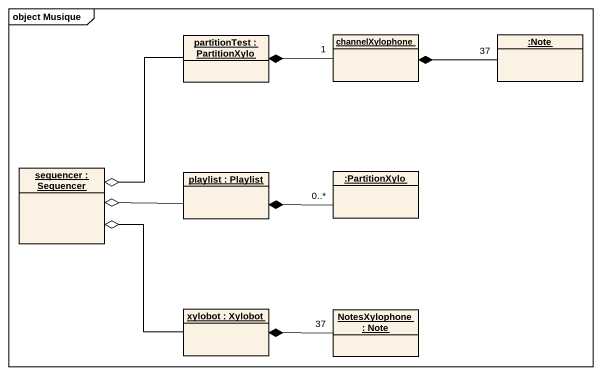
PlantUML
@startuml
mainframe object Musique
hide circle
hide empty members
object "partitionTest : PartitionXylo" as partitionTest
object channelXylophone
object ":Note" as Note_
object "sequencer : Sequencer" as sequencer
object "playlist : Playlist" as playlist
object ":PartitionXylo" as PartitionXylo
object "xylobot : Xylobot" as xylobot
object "NotesXylophone : Note" as NotesXylophone
partitionTest --o sequencer
channelXylophone "1" -left-* partitionTest
Note_ "37" -left-* channelXylophone
playlist -left-o sequencer
PartitionXylo "0..*" -left-* playlist
xylobot -up-o sequencer
NotesXylophone "37" -left-* xylobot
@enduml
